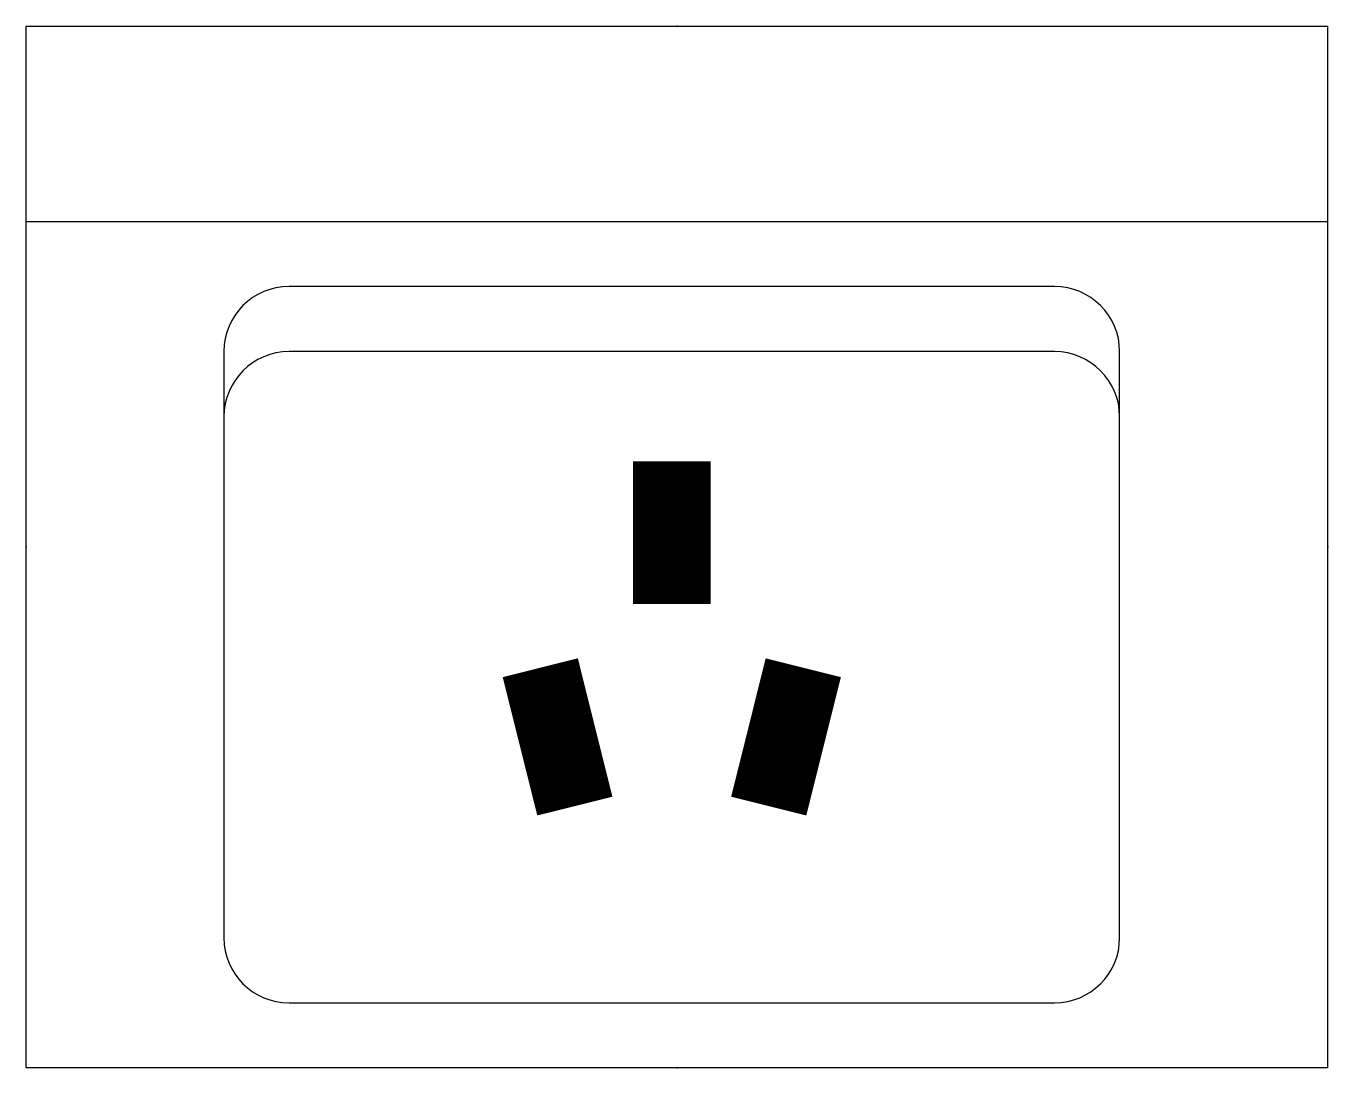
# Model space of a CAD drawing. Extents: x -1266 to 1266, y -2025 to 0.
import ezdxf
from ezdxf.enums import TextEntityAlignment as Align

# ---------------------------------------------------------------- set-up
doc = ezdxf.new("R2010")
doc.units = 0
doc.header["$LTSCALE"] = 1000
doc.layers.add('TJ(电气专业D)', color=142, linetype='CONTINUOUS')
doc.styles.add('_TEL_DIM', font='SIMPLEX', dxfattribs={"width": 0.8, "height": 3.5, "bigfont": 'HZTXT'})

# ---------------------------------------------------------------- blocks, each defined once
blk = doc.blocks.new('$equip_U$00000169')
at = {"layer": 'TJ(电气专业D)'}
for p, q in [((-2.5312, 0.0001), (2.5313, 0.0001)), ((-2.5312, -4.0499), (-2.5312, 0.0001)), ((2.5313, -4.0499), (2.5313, 0.0001)), ((-2.5312, -0.7593), (2.5313, -0.7593)), ((1.4682, -1.0125), (-1.5086, -1.0125)), ((-1.7617, -1.2656), (-1.7617, -3.2906)), ((1.4682, -1.2656), (-1.5086, -1.2656)), ((1.7213, -3.2906), (1.7213, -1.2656)), ((-1.7617, -1.5187), (-1.7617, -3.5437)), ((1.7213, -3.5437), (1.7213, -1.5187)), ((-1.5086, -3.7968), (1.4682, -3.7968)), ((2.5313, -4.0499), (-2.5312, -4.0499))]:
    blk.add_line(p, q, dxfattribs=at)
at = {"layer": 'TJ(电气专业D)', "extrusion": (0, 2e-16, -1), "const_width": 0.2}
for points in [[(0.0708, -2.1469), (-0.0304, -2.1469), (-0.0304, -1.7925), (0.0708, -1.7925)], [(0.4705, -2.9473), (0.3723, -2.9228), (0.4582, -2.5789), (0.5564, -2.6035)], [(-0.4301, -2.9473), (-0.3319, -2.9228), (-0.4177, -2.5789), (-0.516, -2.6035)]]:
    blk.add_lwpolyline(points, close=True, dxfattribs=at)
at = {"layer": 'TJ(电气专业D)'}
for centre, start, end in [((-1.5086, -1.2656), 90, 180), ((1.4682, -1.2656), 0, 90), ((-1.5086, -1.5187), 90, 180), ((1.4682, -1.5187), 0, 90), ((-1.5086, -3.5437), 180, 270), ((1.4682, -3.5437), 270, 0)]:
    blk.add_arc(centre, 0.2531, start, end, dxfattribs=at)
for p in [(0, 0.0001), (-2.5312, -2.0249), (2.5313, -2.0249), (0, -4.0499)]:
    blk.add_point(p, dxfattribs=at)
at = {"layer": 'TJ(电气专业D)', "style": '_TEL_DIM', "flags": 1}
for tag in ['REMARK', 'A']:
    blk.add_attdef(tag, text='', height=0.0001, dxfattribs=at).set_placement((0, 0.0001), align=Align.MIDDLE_CENTER)

msp = doc.modelspace()

# ---------------------------------------------------------------- block references
at = {"layer": 'TJ(电气专业D)', "xscale": 500, "yscale": 500, "zscale": 500}
msp.add_blockref('$equip_U$00000169', (0, 0), dxfattribs=at)

doc.saveas('drawing.dxf')
